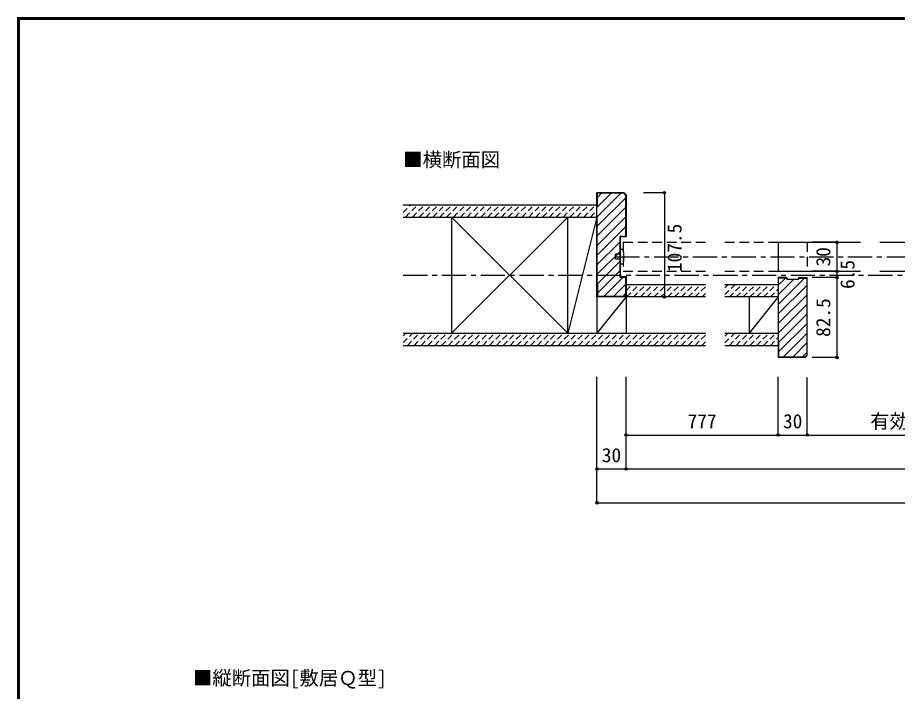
# Model space of a CAD drawing. Units: millimetres at full size, sheet at 1:5; details may follow other scales. Extents: x -973 to 977, y -718 to 696.
# Drawn here: x -973 to -65, y 0 to 696 of the extents above; entities that cross this region are included whole.
import ezdxf
from ezdxf.enums import TextEntityAlignment as Align

# ---------------------------------------------------------------- set-up
doc = ezdxf.new("R2010")
doc.units = ezdxf.units.MM
doc.header["$LTSCALE"] = 5
doc.header["$PDMODE"] = 32
doc.header["$PDSIZE"] = 2.5
for name, pattern in [('CHAIN1', [8, 5, -1, 1, -1]), ('DASHED1', [1.8, 1.2, -0.6]), ('DASHED2', [3, 2, -1])]:
    doc.linetypes.add(name, pattern=pattern)
for name, color, linetype in [('0-1_通り芯', 4, 'CHAIN1'), ('0-2_柱', 3, 'Continuous'), ('0-3_仕上げ', 2, 'Continuous'), ('0-4_枠', 3, 'Continuous'), ('0-6_扉', 6, 'Continuous'), ('0-7_金物', 7, 'Continuous'), ('0-A_文字', 7, 'Continuous'), ('0-B_寸法', 7, 'Continuous'), ('0-C_ハッチ', 4, 'DASHED1'), ('F-1_枠', 6, 'Continuous')]:
    doc.layers.add(name, color=color, linetype=linetype)
doc.styles.add('ＭＳ ゴシック', font='')
doc.styles.get('ＭＳ ゴシック').set_extended_font_data('MS Gothic')

msp = doc.modelspace()

# ---------------------------------------------------------------- linework, layer by layer
at = {"layer": '0-1_通り芯'}
for p, q in [((-356.347, 449), (359.653, 449)), ((-575.347, 430), (578.653, 430))]:
    msp.add_line(p, q, dxfattribs=at)
at = {"layer": '0-2_柱', "color": 7}
for p, q in [((-405.347, 370), (-525.347, 490)), ((-525.347, 370), (-405.347, 490)), ((-375.347, 490), (-405.347, 370)), ((-345.347, 407.5), (-375.347, 370)), ((-188.347, 407.5), (-218.347, 370))]:
    msp.add_line(p, q, dxfattribs=at)
at = {"layer": '0-2_柱'}
for p, q in [((-525.347, 490), (-525.347, 370)), ((-405.347, 370), (-405.347, 490)), ((-375.347, 490), (-375.347, 370)), ((-345.347, 407.5), (-345.347, 370)), ((-218.347, 407.5), (-218.347, 370))]:
    msp.add_line(p, q, dxfattribs=at)
at = {"layer": '0-3_仕上げ'}
for p, q in [((-575.347, 502.5), (-375.347, 502.5)), ((-575.347, 490), (-375.347, 490)), ((-345.347, 420), (-345.347, 407.5)), ((-263.347, 420), (-345.347, 420)), ((-188.347, 420), (-243.347, 420)), ((-263.347, 407.5), (-345.347, 407.5)), ((-188.347, 407.5), (-243.347, 407.5)), ((-575.347, 370), (-263.347, 370)), ((-243.347, 370), (-188.347, 370)), ((-575.347, 357.5), (-263.347, 357.5)), ((-243.347, 357.5), (-188.347, 357.5))]:
    msp.add_line(p, q, dxfattribs=at)
at = {"layer": '0-4_枠'}
for p, q in [((-375.347, 407.5), (-375.347, 515)), ((-347.468, 515), (-375.347, 515)), ((-347.675, 514.5), (-374.847, 514.5)), ((-374.847, 500), (-374.847, 514.5)), ((-347.675, 514.5), (-345.847, 512.671)), ((-347.468, 515), (-345.347, 512.879)), ((-345.847, 512.671), (-345.847, 470)), ((-345.347, 512.879), (-345.347, 469.5)), ((-374.847, 500), (-375.347, 500)), ((-351.847, 470), (-351.847, 428)), ((-345.847, 470), (-351.847, 470)), ((-351.347, 469.5), (-351.347, 428.5)), ((-345.347, 469.5), (-351.347, 469.5)), ((-351.847, 428), (-345.847, 428)), ((-351.347, 428.5), (-345.347, 428.5)), ((-345.847, 428), (-345.847, 408)), ((-345.347, 428.5), (-345.347, 407.5)), ((-188.347, 427.5), (-188.347, 345)), ((-179.347, 427.5), (-188.347, 427.5)), ((-187.847, 412.5), (-187.847, 427)), ((-179.347, 427), (-187.847, 427)), ((-179.347, 427.5), (-179.347, 425.5)), ((-167.347, 427.5), (-167.347, 425.5)), ((-167.347, 427.5), (-158.347, 427.5)), ((-167.347, 427), (-158.847, 427)), ((-158.847, 427), (-158.847, 347.328)), ((-375.347, 422.5), (-374.847, 422.5)), ((-374.847, 422.5), (-374.847, 408)), ((-167.347, 425.5), (-179.347, 425.5)), ((-187.847, 412.5), (-188.347, 412.5)), ((-345.347, 407.5), (-375.347, 407.5)), ((-345.847, 408), (-374.847, 408)), ((-187.847, 360), (-188.347, 360)), ((-187.847, 360), (-187.847, 345.5)), ((-160.675, 345.5), (-187.847, 345.5)), ((-160.675, 345.5), (-158.847, 347.328)), ((-160.468, 345), (-188.347, 345))]:
    msp.add_line(p, q, dxfattribs=at)
msp.add_lwpolyline([(-160.468, 345), (-158.347, 347.121), (-158.347, 427.5)], dxfattribs=at)
at = {"layer": '0-6_扉', "color": 2, "linetype": 'DASHED2'}
for p, q in [((-348.347, 464), (-348.347, 434)), ((-348.347, 464), (-263.347, 464)), ((-243.347, 464), (-188.347, 464)), ((-158.347, 464), (-158.347, 434)), ((-348.347, 434), (-263.347, 434)), ((-243.347, 434), (-188.347, 434))]:
    msp.add_line(p, q, dxfattribs=at)
at = {"layer": '0-6_扉'}
for p, q in [((-188.347, 464), (-188.347, 434)), ((-188.347, 464), (-103.347, 464)), ((-83.347, 464), (86.653, 464)), ((-188.347, 434), (-103.347, 434)), ((-83.347, 434), (86.653, 434))]:
    msp.add_line(p, q, dxfattribs=at)
at = {"layer": '0-7_金物'}
for p, q in [((-351.347, 441.5), (-351.347, 456.5)), ((-348.347, 456.5), (-351.347, 456.5)), ((-351.347, 451.5), (-356.347, 451.5)), ((-348.347, 441.5), (-351.347, 441.5))]:
    msp.add_line(p, q, dxfattribs=at)
msp.add_lwpolyline([(-351.347, 446.5), (-356.347, 446.5), (-356.347, 451.5)], dxfattribs=at)
msp.add_arc((-378.798, 449), 31.361, 346.16371, 13.83632, dxfattribs=at)
at = {"layer": '0-B_寸法', "color": 4}
for p, q in [((-305.748, 515), (-327.226, 515)), ((-305.748, 515), (-305.748, 407.5)), ((-127.642, 464), (-153.283, 464)), ((-127.642, 464), (-127.642, 434)), ((-127.642, 434), (-153.283, 434)), ((-127.642, 427.5), (-153.283, 427.5)), ((-127.642, 434), (-127.642, 427.5)), ((-127.642, 427.5), (-127.642, 345)), ((-305.748, 407.5), (-327.226, 407.5)), ((-127.642, 345), (-153.283, 345)), ((-375.347, 195), (-375.347, 325)), ((-345.347, 230), (-345.347, 325)), ((-188.347, 265), (-188.347, 325)), ((-158.347, 265), (-158.347, 324.5)), ((-345.347, 265), (-188.347, 265)), ((-188.347, 265), (191.653, 265)), ((-375.347, 230), (378.653, 230)), ((-375.347, 195), (378.653, 195))]:
    msp.add_line(p, q, dxfattribs=at)
at = {"layer": '0-B_寸法'}
for p in [(-305.748, 515), (-127.642, 464), (-127.642, 434), (-127.642, 427.5), (-305.748, 407.5), (-127.642, 345), (-345.347, 265), (-188.347, 265), (-158.347, 265), (-375.347, 230), (-345.347, 230), (-375.347, 195)]:
    msp.add_point(p, dxfattribs=at)
at = {"layer": '0-C_ハッチ', "linetype": 'Continuous'}
for p, q in [((-375.347, 489.987), (-350.834, 514.5)), ((-375.347, 480.087), (-345.847, 509.587)), ((-374.847, 500.386), (-360.733, 514.5)), ((-374.847, 510.286), (-370.633, 514.5)), ((-375.347, 499.886), (-375.233, 500)), ((-375.347, 470.188), (-345.847, 499.688)), ((-375.347, 460.288), (-345.847, 489.788)), ((-375.347, 450.389), (-345.847, 479.889)), ((-375.347, 440.489), (-351.847, 463.989)), ((-375.347, 430.59), (-351.847, 454.09)), ((-374.847, 421.19), (-351.847, 444.19)), ((-374.847, 411.291), (-351.847, 434.291)), ((-368.238, 408), (-348.238, 428)), ((-188.347, 399.801), (-161.148, 427)), ((-187.847, 420.1), (-180.947, 427)), ((-358.339, 408), (-345.847, 420.492)), ((-188.347, 409.7), (-172.547, 425.5)), ((-188.347, 389.901), (-158.847, 419.401)), ((-348.439, 408), (-345.847, 410.592)), ((-188.347, 380.002), (-158.847, 409.502)), ((-188.347, 370.102), (-158.847, 399.602)), ((-188.347, 360.203), (-158.847, 389.703)), ((-187.847, 350.803), (-158.847, 379.803)), ((-183.251, 345.5), (-158.847, 369.904)), ((-173.351, 345.5), (-158.847, 360.004)), ((-163.452, 345.5), (-158.847, 350.105))]:
    msp.add_line(p, q, dxfattribs=at)
at = {"layer": '0-C_ハッチ'}
for p, q in [((-575.347, 494.663), (-567.51, 502.5)), ((-575.347, 501.734), (-574.581, 502.5)), ((-572.939, 490), (-560.439, 502.5)), ((-565.868, 490), (-553.368, 502.5)), ((-558.797, 490), (-546.297, 502.5)), ((-551.726, 490), (-539.226, 502.5)), ((-544.655, 490), (-532.155, 502.5)), ((-537.584, 490), (-525.084, 502.5)), ((-530.513, 490), (-518.013, 502.5)), ((-523.442, 490), (-510.942, 502.5)), ((-516.371, 490), (-503.871, 502.5)), ((-509.3, 490), (-496.8, 502.5)), ((-502.229, 490), (-489.729, 502.5)), ((-495.158, 490), (-482.658, 502.5)), ((-488.086, 490), (-475.586, 502.5)), ((-481.015, 490), (-468.515, 502.5)), ((-473.944, 490), (-461.444, 502.5)), ((-466.873, 490), (-454.373, 502.5)), ((-459.802, 490), (-447.302, 502.5)), ((-452.731, 490), (-440.231, 502.5)), ((-445.66, 490), (-433.16, 502.5)), ((-438.589, 490), (-426.089, 502.5)), ((-431.518, 490), (-419.018, 502.5)), ((-424.447, 490), (-411.947, 502.5)), ((-417.376, 490), (-404.876, 502.5)), ((-410.305, 490), (-397.805, 502.5)), ((-403.234, 490), (-390.734, 502.5)), ((-396.163, 490), (-383.663, 502.5)), ((-389.092, 490), (-376.592, 502.5)), ((-382.02, 490), (-375.347, 496.673)), ((-345.347, 413.965), (-339.312, 420)), ((-344.741, 407.5), (-332.241, 420)), ((-337.67, 407.5), (-325.17, 420)), ((-330.599, 407.5), (-318.099, 420)), ((-323.528, 407.5), (-311.028, 420)), ((-316.457, 407.5), (-303.957, 420)), ((-309.386, 407.5), (-296.886, 420)), ((-302.315, 407.5), (-289.815, 420)), ((-295.244, 407.5), (-282.744, 420)), ((-288.173, 407.5), (-275.673, 420)), ((-281.102, 407.5), (-268.602, 420)), ((-274.031, 407.5), (-263.347, 418.184)), ((-243.347, 409.899), (-233.246, 420)), ((-243.347, 416.97), (-240.317, 420)), ((-238.675, 407.5), (-226.175, 420)), ((-231.604, 407.5), (-219.104, 420)), ((-224.533, 407.5), (-212.033, 420)), ((-217.462, 407.5), (-204.962, 420)), ((-210.391, 407.5), (-197.891, 420)), ((-203.32, 407.5), (-190.82, 420)), ((-266.96, 407.5), (-263.347, 411.113)), ((-196.249, 407.5), (-188.347, 415.402)), ((-189.178, 407.5), (-188.347, 408.331)), ((-575.347, 360.313), (-565.66, 370)), ((-575.347, 367.384), (-572.731, 370)), ((-571.089, 357.5), (-558.589, 370)), ((-564.018, 357.5), (-551.518, 370)), ((-556.947, 357.5), (-544.447, 370)), ((-549.876, 357.5), (-537.376, 370)), ((-542.805, 357.5), (-530.305, 370)), ((-535.734, 357.5), (-523.234, 370)), ((-528.663, 357.5), (-516.163, 370)), ((-521.592, 357.5), (-509.092, 370)), ((-514.52, 357.5), (-502.02, 370)), ((-507.449, 357.5), (-494.949, 370)), ((-500.378, 357.5), (-487.878, 370)), ((-493.307, 357.5), (-480.807, 370)), ((-486.236, 357.5), (-473.736, 370)), ((-479.165, 357.5), (-466.665, 370)), ((-472.094, 357.5), (-459.594, 370)), ((-465.023, 357.5), (-452.523, 370)), ((-457.952, 357.5), (-445.452, 370)), ((-450.881, 357.5), (-438.381, 370)), ((-443.81, 357.5), (-431.31, 370)), ((-436.739, 357.5), (-424.239, 370)), ((-429.668, 357.5), (-417.168, 370)), ((-422.597, 357.5), (-410.097, 370)), ((-415.525, 357.5), (-403.025, 370)), ((-408.454, 357.5), (-395.954, 370)), ((-401.383, 357.5), (-388.883, 370)), ((-394.312, 357.5), (-381.812, 370)), ((-387.241, 357.5), (-374.741, 370)), ((-380.17, 357.5), (-367.67, 370)), ((-373.099, 357.5), (-360.599, 370)), ((-366.028, 357.5), (-353.528, 370)), ((-358.957, 357.5), (-346.457, 370)), ((-351.886, 357.5), (-339.386, 370)), ((-344.815, 357.5), (-332.315, 370)), ((-337.744, 357.5), (-325.244, 370)), ((-330.673, 357.5), (-318.173, 370)), ((-323.602, 357.5), (-311.102, 370)), ((-316.531, 357.5), (-304.031, 370)), ((-309.459, 357.5), (-296.959, 370)), ((-302.388, 357.5), (-289.888, 370)), ((-295.317, 357.5), (-282.817, 370)), ((-288.246, 357.5), (-275.746, 370)), ((-281.175, 357.5), (-268.675, 370)), ((-274.104, 357.5), (-263.347, 368.257)), ((-243.347, 359.973), (-233.32, 370)), ((-243.347, 367.044), (-240.391, 370)), ((-238.749, 357.5), (-226.249, 370)), ((-231.678, 357.5), (-219.178, 370)), ((-224.607, 357.5), (-212.107, 370)), ((-217.536, 357.5), (-205.036, 370)), ((-210.465, 357.5), (-197.965, 370)), ((-203.393, 357.5), (-190.893, 370)), ((-196.322, 357.5), (-188.347, 365.475)), ((-267.033, 357.5), (-263.347, 361.186)), ((-189.251, 357.5), (-188.347, 358.404))]:
    msp.add_line(p, q, dxfattribs=at)
at = {"layer": 'F-1_枠'}
for p, q in [((-973.347, 695.833), (976.653, 695.833)), ((-973.347, 695.833), (-973.347, -700.833)), ((-973.347, 695), (976.653, 695)), ((-973.347, 694.167), (976.653, 694.167)), ((-972.514, 695.833), (-972.514, -700.833)), ((-971.68, 695.833), (-971.68, -700.833))]:
    msp.add_line(p, q, dxfattribs=at)

# ---------------------------------------------------------------- texts
at = {"layer": '0-A_文字', "style": 'ＭＳ ゴシック'}
for s, p in [('■横断面図', (-575.347, 537.5)), ('■縦断面図[敷居Ｑ型]', (-792.347, 2.5))]:
    msp.add_text(s, height=14.66, dxfattribs=at).set_placement(p, align=Align.BOTTOM_LEFT)
at = {"layer": '0-B_寸法', "style": 'ＭＳ ゴシック'}
for s, p in [('107.5', (-283.614, 433.198)), ('30', (-130.142, 439)), ('6.5', (-105.142, 415.75)), ('82.5', (-130.142, 366.25))]:
    msp.add_text(s, height=14.66, rotation=90, dxfattribs=at).set_placement(p, align=Align.BOTTOM_LEFT)
for s, p in [('777', (-281.847, 267.5)), ('30', (-183.347, 267.5)), ('有効開口寸法＝1,560', (-93.347, 267.5)), ('30', (-370.347, 232.5))]:
    msp.add_text(s, height=14.66, dxfattribs=at).set_placement(p, align=Align.BOTTOM_LEFT)

doc.saveas('drawing.dxf')
